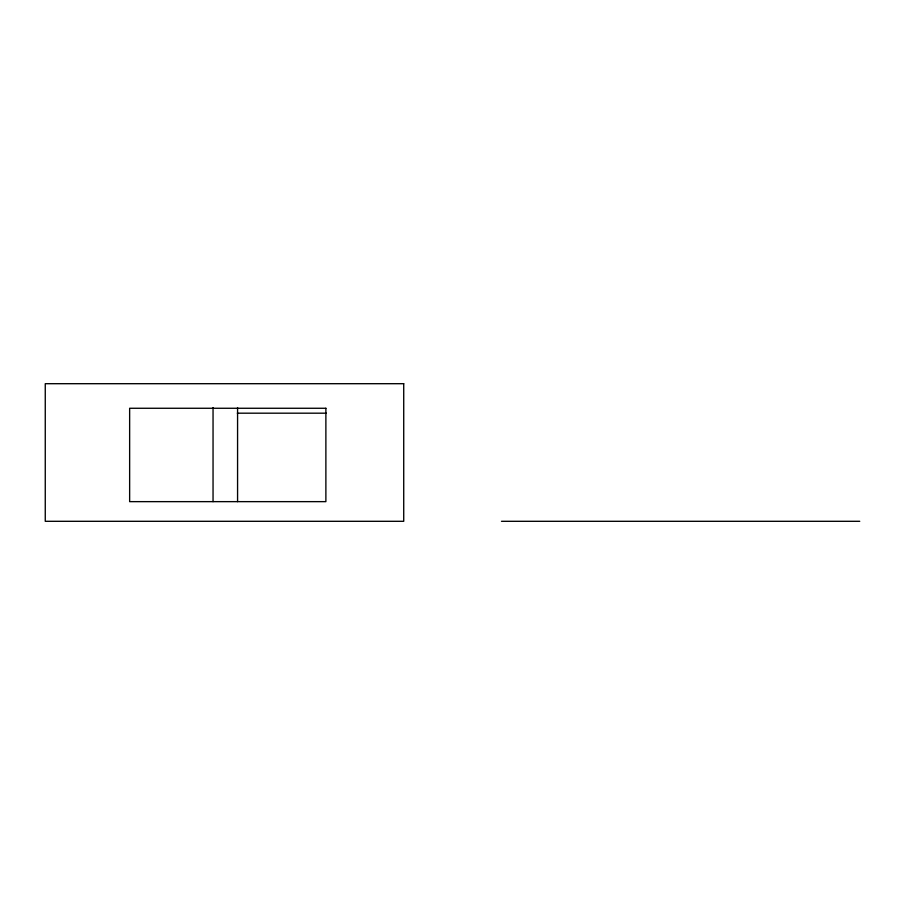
<?xml version="1.0" encoding="UTF-8"?>
<svg xmlns="http://www.w3.org/2000/svg" width="905" height="905" viewBox="0 0 905 905"><rect width="100%" height="100%" fill="white"/><g stroke="black" fill="none" stroke-linecap="round" stroke-linejoin="round"><path stroke-width="1.36" d="M237.325 413.189L326.343 413.189M501.483 521.303L859.75 521.303M237.574 407.567L237.574 501.642M213.048 407.567L213.048 501.642M403.721 383.697L45.261 383.697L45.261 521.303L403.721 521.303L403.721 383.697M325.879 408.268L129.641 408.268L129.641 501.642L325.879 501.642L325.879 408.268"/></g></svg>
